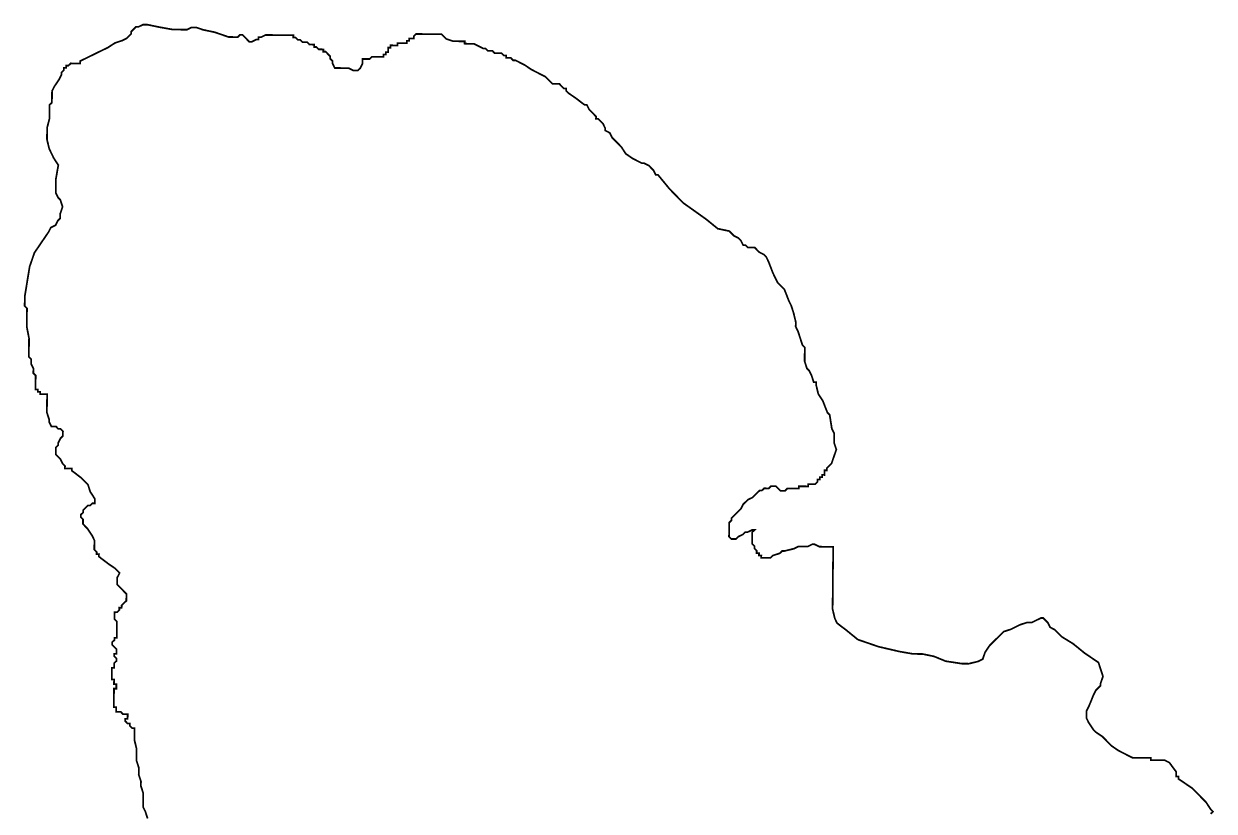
# Model space of a CAD drawing. Header units: metres. Extents: x 290190 to 339802, y 1811045 to 1991312.
# Drawn here: x 314401 to 316472, y 1884368 to 1885738 of the extents above; entities that cross this region are included whole.
import ezdxf

# ---------------------------------------------------------------- set-up
doc = ezdxf.new("R2010")
doc.units = ezdxf.units.M
doc.header["$MEASUREMENT"] = 0
doc.layers.add('HAZARDS LINE', color=1, linetype='Continuous')

msp = doc.modelspace()

# ---------------------------------------------------------------- linework, layer by layer
at = {"layer": 'HAZARDS LINE', "lineweight": 18}
msp.add_lwpolyline([(314616.7, 1884354.8, 3.02, 3.02, 0), (314612.8, 1884366.9, 3.02, 3.02, 0), (314608.8, 1884375, 3.02, 3.02, 0), (314608.8, 1884379, 3.02, 3.02, 0), (314608.9, 1884391.1, 3.02, 3.02, 0), (314609, 1884399.1, 3.02, 3.02, 0), (314605.1, 1884411.3, 3.02, 3.02, 0), (314605.1, 1884415.3, 3.02, 3.02, 0), (314605.2, 1884419.3, 3.02, 3.02, 0), (314601.2, 1884431.4, 3.02, 3.02, 0), (314601.3, 1884435.5, 3.02, 3.02, 0), (314601.3, 1884443.5, 3.02, 3.02, 0), (314597.4, 1884455.6, 3.02, 3.02, 0), (314597.5, 1884459.7, 3.02, 3.02, 0), (314597.5, 1884463.7, 3.02, 3.02, 0), (314597.6, 1884475.8, 3.02, 3.02, 0), (314593.7, 1884491.9, 3.02, 3.02, 0), (314593.8, 1884508, 3.02, 3.02, 0), (314593.9, 1884512.1, 3.02, 3.02, 0), (314589.9, 1884512.1, 3.02, 3.02, 0), (314585.9, 1884516.2, 3.02, 3.02, 0), (314585.9, 1884520.2, 3.02, 3.02, 0), (314581.9, 1884520.2, 3.02, 3.02, 0), (314577.9, 1884524.3, 3.02, 3.02, 0), (314577.9, 1884528.3, 3.02, 3.02, 0), (314581.9, 1884528.3, 3.02, 3.02, 0), (314582, 1884532.3, 3.02, 3.02, 0), (314582, 1884536.3, 3.02, 3.02, 0), (314578, 1884536.4, 3.02, 3.02, 0), (314574, 1884536.4, 3.02, 3.02, 0), (314570, 1884540.5, 3.02, 3.02, 0), (314565.9, 1884540.5, 3.02, 3.02, 0), (314561.9, 1884540.5, 3.02, 3.02, 0), (314561.9, 1884544.6, 3.02, 3.02, 0), (314562, 1884548.6, 3.02, 3.02, 0), (314557.9, 1884548.6, 3.02, 3.02, 0), (314558, 1884552.7, 3.02, 3.02, 0), (314558, 1884556.7, 3.02, 3.02, 0), (314558.1, 1884560.7, 3.02, 3.02, 0), (314558.1, 1884564.7, 3.02, 3.02, 0), (314558.1, 1884568.8, 3.02, 3.02, 0), (314558.2, 1884572.8, 3.02, 3.02, 0), (314558.2, 1884576.8, 3.02, 3.02, 0), (314558.2, 1884580.9, 3.02, 3.02, 0), (314562.3, 1884580.8, 3.02, 3.02, 0), (314562.3, 1884584.9, 3.02, 3.02, 0), (314562.3, 1884588.9, 3.02, 3.02, 0), (314558.3, 1884588.9, 3.02, 3.02, 0), (314558.3, 1884592.9, 3.02, 3.02, 0), (314558.4, 1884597, 3.02, 3.02, 0), (314554.3, 1884597, 3.02, 3.02, 0), (314554.4, 1884601, 3.02, 3.02, 0), (314554.4, 1884605.1, 3.02, 3.02, 0), (314554.5, 1884613.1, 3.02, 3.02, 0), (314554.5, 1884617.2, 3.02, 3.02, 0), (314558.5, 1884617.1, 3.02, 3.02, 0), (314558.6, 1884621.1, 3.02, 3.02, 0), (314558.6, 1884625.2, 3.02, 3.02, 0), (314562.7, 1884629.2, 3.02, 3.02, 0), (314562.7, 1884633.2, 3.02, 3.02, 0), (314558.7, 1884637.3, 3.02, 3.02, 0), (314558.8, 1884641.3, 3.02, 3.02, 0), (314562.8, 1884641.3, 3.02, 3.02, 0), (314562.8, 1884645.3, 3.02, 3.02, 0), (314562.8, 1884649.3, 3.02, 3.02, 0), (314558.9, 1884653.4, 3.02, 3.02, 0), (314554.9, 1884657.4, 3.02, 3.02, 0), (314554.9, 1884661.5, 3.02, 3.02, 0), (314559, 1884665.5, 3.02, 3.02, 0), (314559, 1884669.5, 3.02, 3.02, 0), (314563, 1884669.5, 3.02, 3.02, 0), (314563.1, 1884673.5, 3.02, 3.02, 0), (314563.1, 1884677.5, 3.02, 3.02, 0), (314563.1, 1884681.5, 3.02, 3.02, 0), (314563.2, 1884685.6, 3.02, 3.02, 0), (314563.2, 1884689.6, 3.02, 3.02, 0), (314563.2, 1884693.6, 3.02, 3.02, 0), (314563.3, 1884697.6, 3.02, 3.02, 0), (314559.3, 1884701.7, 3.02, 3.02, 0), (314559.3, 1884705.7, 3.02, 3.02, 0), (314559.3, 1884709.8, 3.02, 3.02, 0), (314559.4, 1884713.8, 3.02, 3.02, 0), (314563.4, 1884713.8, 3.02, 3.02, 0), (314567.5, 1884717.8, 3.02, 3.02, 0), (314567.5, 1884721.8, 3.02, 3.02, 0), (314571.5, 1884721.7, 3.02, 3.02, 0), (314571.6, 1884725.8, 3.02, 3.02, 0), (314575.6, 1884729.8, 3.02, 3.02, 0), (314579.7, 1884733.8, 3.02, 3.02, 0), (314579.8, 1884741.8, 3.02, 3.02, 0), (314579.8, 1884745.8, 3.02, 3.02, 0), (314571.8, 1884754, 3.02, 3.02, 0), (314563.8, 1884762.1, 3.02, 3.02, 0), (314563.9, 1884770.2, 3.02, 3.02, 0), (314563.9, 1884774.2, 3.02, 3.02, 0), (314568, 1884782.2, 3.02, 3.02, 0), (314564, 1884786.3, 3.02, 3.02, 0), (314560, 1884790.3, 3.02, 3.02, 0), (314548, 1884798.5, 3.02, 3.02, 0), (314532, 1884810.7, 3.02, 3.02, 0), (314532.1, 1884814.8, 3.02, 3.02, 0), (314528, 1884814.8, 3.02, 3.02, 0), (314528.1, 1884818.8, 3.02, 3.02, 0), (314524.1, 1884822.9, 3.02, 3.02, 0), (314524.1, 1884830.9, 3.02, 3.02, 0), (314524.2, 1884839, 3.02, 3.02, 0), (314520.3, 1884847.1, 3.02, 3.02, 0), (314512.3, 1884859.2, 3.02, 3.02, 0), (314504.3, 1884867.4, 3.02, 3.02, 0), (314504.4, 1884875.4, 3.02, 3.02, 0), (314500.4, 1884879.5, 3.02, 3.02, 0), (314500.4, 1884883.5, 3.02, 3.02, 0), (314504.5, 1884887.5, 3.02, 3.02, 0), (314504.5, 1884891.5, 3.02, 3.02, 0), (314508.6, 1884895.5, 3.02, 3.02, 0), (314512.7, 1884899.5, 3.02, 3.02, 0), (314516.7, 1884899.5, 3.02, 3.02, 0), (314520.8, 1884903.5, 3.02, 3.02, 0), (314524.8, 1884903.4, 3.02, 3.02, 0), (314524.8, 1884907.5, 3.02, 3.02, 0), (314524.8, 1884911.5, 3.02, 3.02, 0), (314516.9, 1884923.7, 3.02, 3.02, 0), (314513, 1884935.8, 3.02, 3.02, 0), (314501, 1884948, 3.02, 3.02, 0), (314485, 1884960.2, 3.02, 3.02, 0), (314485, 1884964.2, 3.02, 3.02, 0), (314481, 1884964.3, 3.02, 3.02, 0), (314477, 1884964.3, 3.02, 3.02, 0), (314472.9, 1884964.3, 3.02, 3.02, 0), (314473, 1884968.4, 3.02, 3.02, 0), (314469, 1884972.4, 3.02, 3.02, 0), (314465, 1884980.5, 3.02, 3.02, 0), (314461, 1884984.6, 3.02, 3.02, 0), (314457, 1884988.6, 3.02, 3.02, 0), (314457.1, 1884992.7, 3.02, 3.02, 0), (314457.1, 1885000.7, 3.02, 3.02, 0), (314461.2, 1885004.7, 3.02, 3.02, 0), (314461.2, 1885008.7, 3.02, 3.02, 0), (314465.3, 1885016.8, 3.02, 3.02, 0), (314469.4, 1885020.8, 3.02, 3.02, 0), (314469.4, 1885024.8, 3.02, 3.02, 0), (314469.5, 1885028.8, 3.02, 3.02, 0), (314465.5, 1885032.9, 3.02, 3.02, 0), (314461.5, 1885032.9, 3.02, 3.02, 0), (314457.5, 1885037, 3.02, 3.02, 0), (314449.4, 1885037, 3.02, 3.02, 0), (314445.5, 1885045.1, 3.02, 3.02, 0), (314445.5, 1885049.2, 3.02, 3.02, 0), (314441.6, 1885061.3, 3.02, 3.02, 0), (314441.6, 1885065.3, 3.02, 3.02, 0), (314441.6, 1885069.3, 3.02, 3.02, 0), (314441.7, 1885073.4, 3.02, 3.02, 0), (314441.7, 1885077.4, 3.02, 3.02, 0), (314441.7, 1885081.4, 3.02, 3.02, 0), (314441.8, 1885085.5, 3.02, 3.02, 0), (314441.8, 1885089.5, 3.02, 3.02, 0), (314441.8, 1885093.5, 3.02, 3.02, 0), (314437.8, 1885093.5, 3.02, 3.02, 0), (314433.8, 1885093.6, 3.02, 3.02, 0), (314429.8, 1885093.6, 3.02, 3.02, 0), (314429.8, 1885097.6, 3.02, 3.02, 0), (314425.8, 1885097.7, 3.02, 3.02, 0), (314425.8, 1885101.7, 3.02, 3.02, 0), (314421.8, 1885101.7, 3.02, 3.02, 0), (314421.8, 1885105.8, 3.02, 3.02, 0), (314421.8, 1885109.8, 3.02, 3.02, 0), (314421.9, 1885113.8, 3.02, 3.02, 0), (314422, 1885125.9, 3.02, 3.02, 0), (314418, 1885130, 3.02, 3.02, 0), (314418, 1885134, 3.02, 3.02, 0), (314418.1, 1885138, 3.02, 3.02, 0), (314414.1, 1885146.1, 3.02, 3.02, 0), (314414.1, 1885150.2, 3.02, 3.02, 0), (314414.2, 1885154.2, 3.02, 3.02, 0), (314410.2, 1885158.2, 3.02, 3.02, 0), (314410.2, 1885162.3, 3.02, 3.02, 0), (314410.3, 1885174.4, 3.02, 3.02, 0), (314410.4, 1885178.4, 3.02, 3.02, 0), (314410.4, 1885186.4, 3.02, 3.02, 0), (314410.5, 1885190.5, 3.02, 3.02, 0), (314406.6, 1885210.6, 3.02, 3.02, 0), (314406.6, 1885214.7, 3.02, 3.02, 0), (314406.7, 1885218.7, 3.02, 3.02, 0), (314406.7, 1885226.8, 3.02, 3.02, 0), (314406.8, 1885230.8, 3.02, 3.02, 0), (314406.9, 1885238.8, 3.02, 3.02, 0), (314406.9, 1885242.9, 3.02, 3.02, 0), (314402.9, 1885246.9, 3.02, 3.02, 0), (314403, 1885263.1, 3.02, 3.02, 0), (314411.5, 1885315.4, 3.02, 3.02, 0), (314419.8, 1885339.5, 3.02, 3.02, 0), (314436.1, 1885363.5, 3.02, 3.02, 0), (314444.3, 1885375.5, 3.02, 3.02, 0), (314448.4, 1885383.5, 3.02, 3.02, 0), (314456.5, 1885387.5, 3.02, 3.02, 0), (314460.6, 1885395.5, 3.02, 3.02, 0), (314464.6, 1885399.5, 3.02, 3.02, 0), (314464.7, 1885407.5, 3.02, 3.02, 0), (314468.8, 1885419.6, 3.02, 3.02, 0), (314464.9, 1885431.7, 3.02, 3.02, 0), (314460.9, 1885435.8, 3.02, 3.02, 0), (314457, 1885443.9, 3.02, 3.02, 0), (314457, 1885447.9, 3.02, 3.02, 0), (314457.1, 1885456, 3.02, 3.02, 0), (314457.2, 1885468, 3.02, 3.02, 0), (314461.4, 1885492.2, 3.02, 3.02, 0), (314453.5, 1885504.3, 3.02, 3.02, 0), (314445.6, 1885520.5, 3.02, 3.02, 0), (314441.7, 1885536.7, 3.02, 3.02, 0), (314441.8, 1885548.8, 3.02, 3.02, 0), (314441.8, 1885552.8, 3.02, 3.02, 0), (314441.8, 1885556.8, 3.02, 3.02, 0), (314446, 1885572.9, 3.02, 3.02, 0), (314446, 1885576.9, 3.02, 3.02, 0), (314446.1, 1885580.9, 3.02, 3.02, 0), (314446.1, 1885589, 3.02, 3.02, 0), (314446.2, 1885593, 3.02, 3.02, 0), (314446.2, 1885597.1, 3.02, 3.02, 0), (314450.3, 1885601, 3.02, 3.02, 0), (314450.3, 1885605.1, 3.02, 3.02, 0), (314450.4, 1885609.1, 3.02, 3.02, 0), (314450.4, 1885613.1, 3.02, 3.02, 0), (314450.5, 1885621.2, 3.02, 3.02, 0), (314454.6, 1885629.2, 3.02, 3.02, 0), (314462.7, 1885641.2, 3.02, 3.02, 0), (314466.8, 1885649.2, 3.02, 3.02, 0), (314466.8, 1885653.3, 3.02, 3.02, 0), (314470.9, 1885657.3, 3.02, 3.02, 0), (314470.9, 1885661.3, 3.02, 3.02, 0), (314475, 1885661.3, 3.02, 3.02, 0), (314475, 1885665.3, 3.02, 3.02, 0), (314479, 1885665.3, 3.02, 3.02, 0), (314483.1, 1885669.3, 3.02, 3.02, 0), (314487.1, 1885669.2, 3.02, 3.02, 0), (314491.2, 1885669.2, 3.02, 3.02, 0), (314495.2, 1885669.1, 3.02, 3.02, 0), (314499.2, 1885669.1, 3.02, 3.02, 0), (314499.2, 1885673.1, 3.02, 3.02, 0), (314515.4, 1885681.1, 3.02, 3.02, 0), (314547.8, 1885696.9, 3.02, 3.02, 0), (314559.9, 1885704.8, 3.02, 3.02, 0), (314572.1, 1885708.8, 3.02, 3.02, 0), (314580.1, 1885712.7, 3.02, 3.02, 0), (314584.2, 1885716.7, 3.02, 3.02, 0), (314588.3, 1885720.7, 3.02, 3.02, 0), (314588.3, 1885724.7, 3.02, 3.02, 0), (314592.4, 1885728.7, 3.02, 3.02, 0), (314596.4, 1885732.7, 3.02, 3.02, 0), (314600.5, 1885732.7, 3.02, 3.02, 0), (314608.6, 1885736.6, 3.02, 3.02, 0), (314616.6, 1885736.6, 3.02, 3.02, 0), (314636.7, 1885732.4, 3.02, 3.02, 0), (314660.8, 1885728.1, 3.02, 3.02, 0), (314672.9, 1885728, 3.02, 3.02, 0), (314685, 1885727.9, 3.02, 3.02, 0), (314693.1, 1885731.9, 3.02, 3.02, 0), (314701.2, 1885731.8, 3.02, 3.02, 0), (314713.2, 1885727.7, 3.02, 3.02, 0), (314733.3, 1885723.5, 3.02, 3.02, 0), (314757.4, 1885715.2, 3.02, 3.02, 0), (314765.5, 1885715.1, 3.02, 3.02, 0), (314773.5, 1885715.1, 3.02, 3.02, 0), (314777.6, 1885719.1, 3.02, 3.02, 0), (314781.6, 1885719, 3.02, 3.02, 0), (314785.6, 1885715, 3.02, 3.02, 0), (314789.6, 1885710.9, 3.02, 3.02, 0), (314793.6, 1885706.8, 3.02, 3.02, 0), (314797.6, 1885706.8, 3.02, 3.02, 0), (314805.7, 1885710.8, 3.02, 3.02, 0), (314809.7, 1885710.7, 3.02, 3.02, 0), (314809.8, 1885714.8, 3.02, 3.02, 0), (314813.8, 1885714.7, 3.02, 3.02, 0), (314821.9, 1885718.7, 3.02, 3.02, 0), (314825.9, 1885718.6, 3.02, 3.02, 0), (314834, 1885718.6, 3.02, 3.02, 0), (314838, 1885718.5, 3.02, 3.02, 0), (314842, 1885718.5, 3.02, 3.02, 0), (314846, 1885718.5, 3.02, 3.02, 0), (314850.1, 1885718.4, 3.02, 3.02, 0), (314854.1, 1885718.4, 3.02, 3.02, 0), (314858.1, 1885718.4, 3.02, 3.02, 0), (314862.2, 1885718.3, 3.02, 3.02, 0), (314866.2, 1885718.3, 3.02, 3.02, 0), (314870.2, 1885718.3, 3.02, 3.02, 0), (314870.2, 1885714.2, 3.02, 3.02, 0), (314874.2, 1885714.2, 3.02, 3.02, 0), (314878.2, 1885710.1, 3.02, 3.02, 0), (314882.2, 1885710.1, 3.02, 3.02, 0), (314886.2, 1885706, 3.02, 3.02, 0), (314890.2, 1885706, 3.02, 3.02, 0), (314894.3, 1885706, 3.02, 3.02, 0), (314898.3, 1885701.9, 3.02, 3.02, 0), (314902.3, 1885701.9, 3.02, 3.02, 0), (314906.3, 1885701.8, 3.02, 3.02, 0), (314906.3, 1885697.8, 3.02, 3.02, 0), (314910.3, 1885697.8, 3.02, 3.02, 0), (314914.3, 1885693.7, 3.02, 3.02, 0), (314918.3, 1885693.7, 3.02, 3.02, 0), (314922.4, 1885693.6, 3.02, 3.02, 0), (314922.3, 1885689.6, 3.02, 3.02, 0), (314926.4, 1885689.6, 3.02, 3.02, 0), (314930.3, 1885685.5, 3.02, 3.02, 0), (314934.3, 1885681.4, 3.02, 3.02, 0), (314934.3, 1885677.4, 3.02, 3.02, 0), (314938.3, 1885673.4, 3.02, 3.02, 0), (314938.3, 1885669.3, 3.02, 3.02, 0), (314942.2, 1885661.2, 3.02, 3.02, 0), (314946.2, 1885661.2, 3.02, 3.02, 0), (314950.3, 1885661.2, 3.02, 3.02, 0), (314954.3, 1885661.1, 3.02, 3.02, 0), (314958.3, 1885661.1, 3.02, 3.02, 0), (314962.4, 1885661.1, 3.02, 3.02, 0), (314966.4, 1885661, 3.02, 3.02, 0), (314974.4, 1885656.9, 3.02, 3.02, 0), (314978.4, 1885656.9, 3.02, 3.02, 0), (314982.5, 1885656.9, 3.02, 3.02, 0), (314986.5, 1885660.8, 3.02, 3.02, 0), (314990.6, 1885668.9, 3.02, 3.02, 0), (314990.7, 1885676.9, 3.02, 3.02, 0), (314994.7, 1885676.9, 3.02, 3.02, 0), (314998.8, 1885676.9, 3.02, 3.02, 0), (315002.8, 1885676.8, 3.02, 3.02, 0), (315006.8, 1885680.8, 3.02, 3.02, 0), (315010.9, 1885680.8, 3.02, 3.02, 0), (315018.9, 1885680.7, 3.02, 3.02, 0), (315023, 1885680.7, 3.02, 3.02, 0), (315027, 1885680.6, 3.02, 3.02, 0), (315027, 1885684.7, 3.02, 3.02, 0), (315031, 1885684.6, 3.02, 3.02, 0), (315031.1, 1885688.7, 3.02, 3.02, 0), (315035.1, 1885688.6, 3.02, 3.02, 0), (315035.1, 1885692.7, 3.02, 3.02, 0), (315035.2, 1885696.7, 3.02, 3.02, 0), (315039.2, 1885696.6, 3.02, 3.02, 0), (315039.2, 1885700.7, 3.02, 3.02, 0), (315043.3, 1885700.6, 3.02, 3.02, 0), (315047.3, 1885700.6, 3.02, 3.02, 0), (315051.3, 1885700.6, 3.02, 3.02, 0), (315051.4, 1885704.6, 3.02, 3.02, 0), (315055.4, 1885704.6, 3.02, 3.02, 0), (315059.4, 1885704.5, 3.02, 3.02, 0), (315063.4, 1885704.5, 3.02, 3.02, 0), (315067.5, 1885704.5, 3.02, 3.02, 0), (315067.5, 1885708.5, 3.02, 3.02, 0), (315071.5, 1885708.5, 3.02, 3.02, 0), (315071.6, 1885712.5, 3.02, 3.02, 0), (315075.6, 1885712.4, 3.02, 3.02, 0), (315079.6, 1885712.4, 3.02, 3.02, 0), (315079.7, 1885716.4, 3.02, 3.02, 0), (315083.7, 1885720.4, 3.02, 3.02, 0), (315087.7, 1885720.4, 3.02, 3.02, 0), (315091.8, 1885720.4, 3.02, 3.02, 0), (315095.8, 1885720.3, 3.02, 3.02, 0), (315099.8, 1885720.3, 3.02, 3.02, 0), (315107.9, 1885720.2, 3.02, 3.02, 0), (315128, 1885720, 3.02, 3.02, 0), (315136, 1885711.9, 3.02, 3.02, 0), (315148.1, 1885707.8, 3.02, 3.02, 0), (315164.2, 1885707.6, 3.02, 3.02, 0), (315168.2, 1885707.6, 3.02, 3.02, 0), (315168.2, 1885703.6, 3.02, 3.02, 0), (315172.2, 1885703.5, 3.02, 3.02, 0), (315176.2, 1885703.5, 3.02, 3.02, 0), (315180.2, 1885703.5, 3.02, 3.02, 0), (315184.3, 1885703.4, 3.02, 3.02, 0), (315200.3, 1885695.2, 3.02, 3.02, 0), (315204.3, 1885695.2, 3.02, 3.02, 0), (315208.3, 1885691.1, 3.02, 3.02, 0), (315212.4, 1885691.1, 3.02, 3.02, 0), (315216.4, 1885691.1, 3.02, 3.02, 0), (315220.4, 1885687, 3.02, 3.02, 0), (315224.4, 1885687, 3.02, 3.02, 0), (315232.5, 1885686.9, 3.02, 3.02, 0), (315236.5, 1885682.8, 3.02, 3.02, 0), (315240.5, 1885682.8, 3.02, 3.02, 0), (315240.4, 1885678.8, 3.02, 3.02, 0), (315244.5, 1885678.7, 3.02, 3.02, 0), (315248.5, 1885678.7, 3.02, 3.02, 0), (315252.5, 1885674.6, 3.02, 3.02, 0), (315256.5, 1885674.6, 3.02, 3.02, 0), (315272.6, 1885666.4, 3.02, 3.02, 0), (315284.6, 1885658.3, 3.02, 3.02, 0), (315308.6, 1885646, 3.02, 3.02, 0), (315320.6, 1885633.8, 3.02, 3.02, 0), (315324.6, 1885633.7, 3.02, 3.02, 0), (315328.7, 1885633.7, 3.02, 3.02, 0), (315332.7, 1885633.7, 3.02, 3.02, 0), (315336.7, 1885629.6, 3.02, 3.02, 0), (315340.7, 1885625.5, 3.02, 3.02, 0), (315344.7, 1885625.5, 3.02, 3.02, 0), (315344.7, 1885621.5, 3.02, 3.02, 0), (315348.7, 1885617.4, 3.02, 3.02, 0), (315360.7, 1885609.3, 3.02, 3.02, 0), (315376.7, 1885597, 3.02, 3.02, 0), (315380.7, 1885597, 3.02, 3.02, 0), (315384.7, 1885588.9, 3.02, 3.02, 0), (315392.7, 1885580.8, 3.02, 3.02, 0), (315396.7, 1885576.7, 3.02, 3.02, 0), (315396.6, 1885572.7, 3.02, 3.02, 0), (315400.6, 1885572.6, 3.02, 3.02, 0), (315404.6, 1885568.6, 3.02, 3.02, 0), (315408.6, 1885564.5, 3.02, 3.02, 0), (315412.6, 1885556.4, 3.02, 3.02, 0), (315412.6, 1885552.4, 3.02, 3.02, 0), (315420.6, 1885548.3, 3.02, 3.02, 0), (315424.5, 1885540.2, 3.02, 3.02, 0), (315440.5, 1885524, 3.02, 3.02, 0), (315448.5, 1885511.8, 3.02, 3.02, 0), (315460.5, 1885503.6, 3.02, 3.02, 0), (315468.5, 1885499.5, 3.02, 3.02, 0), (315476.5, 1885495.4, 3.02, 3.02, 0), (315480.5, 1885495.4, 3.02, 3.02, 0), (315488.6, 1885491.3, 3.02, 3.02, 0), (315492.5, 1885487.2, 3.02, 3.02, 0), (315496.5, 1885483.2, 3.02, 3.02, 0), (315500.5, 1885475.1, 3.02, 3.02, 0), (315504.5, 1885475.1, 3.02, 3.02, 0), (315524.5, 1885450.7, 3.02, 3.02, 0), (315548.4, 1885426.3, 3.02, 3.02, 0), (315588.4, 1885397.8, 3.02, 3.02, 0), (315608.4, 1885381.5, 3.02, 3.02, 0), (315628.5, 1885377.3, 3.02, 3.02, 0), (315632.5, 1885373.2, 3.02, 3.02, 0), (315636.5, 1885369.2, 3.02, 3.02, 0), (315644.5, 1885365.1, 3.02, 3.02, 0), (315648.5, 1885361, 3.02, 3.02, 0), (315652.5, 1885352.9, 3.02, 3.02, 0), (315656.5, 1885352.9, 3.02, 3.02, 0), (315660.5, 1885348.8, 3.02, 3.02, 0), (315664.5, 1885348.8, 3.02, 3.02, 0), (315668.6, 1885348.7, 3.02, 3.02, 0), (315672.6, 1885348.7, 3.02, 3.02, 0), (315676.6, 1885344.6, 3.02, 3.02, 0), (315680.6, 1885340.6, 3.02, 3.02, 0), (315688.6, 1885336.5, 3.02, 3.02, 0), (315692.6, 1885332.4, 3.02, 3.02, 0), (315696.6, 1885324.3, 3.02, 3.02, 0), (315704.4, 1885304.1, 3.02, 3.02, 0), (315712.4, 1885287.9, 3.02, 3.02, 0), (315724.3, 1885275.7, 3.02, 3.02, 0), (315732.2, 1885255.5, 3.02, 3.02, 0), (315736.2, 1885247.4, 3.02, 3.02, 0), (315740.1, 1885235.3, 3.02, 3.02, 0), (315744, 1885219.2, 3.02, 3.02, 0), (315743.9, 1885211.1, 3.02, 3.02, 0), (315747.9, 1885203, 3.02, 3.02, 0), (315755.7, 1885178.8, 3.02, 3.02, 0), (315759.7, 1885174.7, 3.02, 3.02, 0), (315759.6, 1885166.7, 3.02, 3.02, 0), (315759.5, 1885154.6, 3.02, 3.02, 0), (315759.5, 1885150.5, 3.02, 3.02, 0), (315763.4, 1885138.4, 3.02, 3.02, 0), (315767.4, 1885134.4, 3.02, 3.02, 0), (315771.4, 1885126.3, 3.02, 3.02, 0), (315775.3, 1885114.2, 3.02, 3.02, 0), (315779.3, 1885114.1, 3.02, 3.02, 0), (315779.3, 1885110.1, 3.02, 3.02, 0), (315783.2, 1885093.9, 3.02, 3.02, 0), (315791.1, 1885081.8, 3.02, 3.02, 0), (315799, 1885061.6, 3.02, 3.02, 0), (315803, 1885057.5, 3.02, 3.02, 0), (315806.8, 1885033.3, 3.02, 3.02, 0), (315810.8, 1885025.2, 3.02, 3.02, 0), (315810.6, 1885009.1, 3.02, 3.02, 0), (315814.6, 1884997, 3.02, 3.02, 0), (315810.4, 1884984.9, 3.02, 3.02, 0), (315806.3, 1884972.9, 3.02, 3.02, 0), (315798.2, 1884964.9, 3.02, 3.02, 0), (315798.1, 1884960.9, 3.02, 3.02, 0), (315794.1, 1884960.9, 3.02, 3.02, 0), (315794.1, 1884956.9, 3.02, 3.02, 0), (315794, 1884952.8, 3.02, 3.02, 0), (315790, 1884952.9, 3.02, 3.02, 0), (315790, 1884948.8, 3.02, 3.02, 0), (315785.9, 1884948.9, 3.02, 3.02, 0), (315785.9, 1884944.9, 3.02, 3.02, 0), (315781.9, 1884944.9, 3.02, 3.02, 0), (315781.8, 1884940.9, 3.02, 3.02, 0), (315777.8, 1884936.9, 3.02, 3.02, 0), (315773.8, 1884936.9, 3.02, 3.02, 0), (315769.7, 1884936.9, 3.02, 3.02, 0), (315765.7, 1884937, 3.02, 3.02, 0), (315765.7, 1884932.9, 3.02, 3.02, 0), (315761.6, 1884933, 3.02, 3.02, 0), (315757.6, 1884933, 3.02, 3.02, 0), (315753.6, 1884933.1, 3.02, 3.02, 0), (315749.6, 1884933.1, 3.02, 3.02, 0), (315749.5, 1884929.1, 3.02, 3.02, 0), (315745.5, 1884929.1, 3.02, 3.02, 0), (315741.5, 1884929.1, 3.02, 3.02, 0), (315737.4, 1884929.2, 3.02, 3.02, 0), (315733.4, 1884929.2, 3.02, 3.02, 0), (315729.4, 1884929.2, 3.02, 3.02, 0), (315725.3, 1884925.2, 3.02, 3.02, 0), (315721.3, 1884925.3, 3.02, 3.02, 0), (315717.3, 1884925.3, 3.02, 3.02, 0), (315713.3, 1884929.4, 3.02, 3.02, 0), (315709.3, 1884933.4, 3.02, 3.02, 0), (315705.2, 1884933.5, 3.02, 3.02, 0), (315701.2, 1884933.5, 3.02, 3.02, 0), (315697.2, 1884929.5, 3.02, 3.02, 0), (315693.1, 1884929.5, 3.02, 3.02, 0), (315689.1, 1884929.6, 3.02, 3.02, 0), (315685, 1884925.6, 3.02, 3.02, 0), (315681, 1884925.6, 3.02, 3.02, 0), (315676.9, 1884921.6, 3.02, 3.02, 0), (315672.9, 1884917.6, 3.02, 3.02, 0), (315668.8, 1884913.6, 3.02, 3.02, 0), (315660.7, 1884909.7, 3.02, 3.02, 0), (315652.6, 1884901.7, 3.02, 3.02, 0), (315648.5, 1884893.7, 3.02, 3.02, 0), (315644.4, 1884889.7, 3.02, 3.02, 0), (315640.4, 1884885.7, 3.02, 3.02, 0), (315636.3, 1884881.7, 3.02, 3.02, 0), (315632.3, 1884877.7, 3.02, 3.02, 0), (315632.2, 1884873.7, 3.02, 3.02, 0), (315628.2, 1884869.7, 3.02, 3.02, 0), (315628.1, 1884861.6, 3.02, 3.02, 0), (315628.1, 1884857.6, 3.02, 3.02, 0), (315628, 1884853.6, 3.02, 3.02, 0), (315628, 1884849.5, 3.02, 3.02, 0), (315627.9, 1884845.5, 3.02, 3.02, 0), (315631.9, 1884841.4, 3.02, 3.02, 0), (315636, 1884841.4, 3.02, 3.02, 0), (315640, 1884841.4, 3.02, 3.02, 0), (315644.1, 1884845.4, 3.02, 3.02, 0), (315652.2, 1884849.3, 3.02, 3.02, 0), (315656.2, 1884853.3, 3.02, 3.02, 0), (315660.2, 1884853.3, 3.02, 3.02, 0), (315668.3, 1884857.2, 3.02, 3.02, 0), (315672.4, 1884857.2, 3.02, 3.02, 0), (315668.3, 1884853.2, 3.02, 3.02, 0), (315668.3, 1884849.2, 3.02, 3.02, 0), (315668.2, 1884845.2, 3.02, 3.02, 0), (315668.2, 1884841.1, 3.02, 3.02, 0), (315668.2, 1884837.1, 3.02, 3.02, 0), (315668.1, 1884833.1, 3.02, 3.02, 0), (315672.1, 1884829, 3.02, 3.02, 0), (315672.1, 1884825, 3.02, 3.02, 0), (315676.1, 1884820.9, 3.02, 3.02, 0), (315676, 1884816.9, 3.02, 3.02, 0), (315680.1, 1884816.9, 3.02, 3.02, 0), (315680, 1884812.8, 3.02, 3.02, 0), (315684.1, 1884812.8, 3.02, 3.02, 0), (315684, 1884808.8, 3.02, 3.02, 0), (315700.1, 1884808.6, 3.02, 3.02, 0), (315704.2, 1884812.6, 3.02, 3.02, 0), (315716.3, 1884816.5, 3.02, 3.02, 0), (315720.4, 1884820.5, 3.02, 3.02, 0), (315724.4, 1884820.5, 3.02, 3.02, 0), (315740.6, 1884824.4, 3.02, 3.02, 0), (315748.6, 1884828.3, 3.02, 3.02, 0), (315764.8, 1884828.2, 3.02, 3.02, 0), (315772.8, 1884832.2, 3.02, 3.02, 0), (315776.9, 1884832.1, 3.02, 3.02, 0), (315784.9, 1884828, 3.02, 3.02, 0), (315809.1, 1884827.8, 3.02, 3.02, 0), (315808.1, 1884719.1, 3.02, 3.02, 0), (315812, 1884702.9, 3.02, 3.02, 0), (315816, 1884694.8, 3.02, 3.02, 0), (315832, 1884682.6, 3.02, 3.02, 0), (315852, 1884666.3, 3.02, 3.02, 0), (315888.1, 1884653.9, 3.02, 3.02, 0), (315924.3, 1884645.5, 3.02, 3.02, 0), (315948.4, 1884641.3, 3.02, 3.02, 0), (315964.5, 1884641.2, 3.02, 3.02, 0), (315984.6, 1884637, 3.02, 3.02, 0), (316004.7, 1884628.7, 3.02, 3.02, 0), (316032.9, 1884624.4, 3.02, 3.02, 0), (316044.9, 1884624.3, 3.02, 3.02, 0), (316061.1, 1884628.2, 3.02, 3.02, 0), (316069.2, 1884632.2, 3.02, 3.02, 0), (316073.3, 1884644.2, 3.02, 3.02, 0), (316081.5, 1884656.3, 3.02, 3.02, 0), (316105.8, 1884680.2, 3.02, 3.02, 0), (316118, 1884684.1, 3.02, 3.02, 0), (316134.1, 1884692.1, 3.02, 3.02, 0), (316146.3, 1884696, 3.02, 3.02, 0), (316154.3, 1884695.9, 3.02, 3.02, 0), (316162.4, 1884699.9, 3.02, 3.02, 0), (316170.5, 1884703.8, 3.02, 3.02, 0), (316174.5, 1884703.8, 3.02, 3.02, 0), (316178.5, 1884699.7, 3.02, 3.02, 0), (316182.5, 1884695.7, 3.02, 3.02, 0), (316186.5, 1884687.6, 3.02, 3.02, 0), (316194.5, 1884683.5, 3.02, 3.02, 0), (316206.5, 1884671.3, 3.02, 3.02, 0), (316226.5, 1884659, 3.02, 3.02, 0), (316246.5, 1884642.7, 3.02, 3.02, 0), (316270.5, 1884626.4, 3.02, 3.02, 0), (316274.4, 1884614.3, 3.02, 3.02, 0), (316278.4, 1884602.2, 3.02, 3.02, 0), (316274.2, 1884590.1, 3.02, 3.02, 0), (316274.2, 1884586.1, 3.02, 3.02, 0), (316266.1, 1884578.1, 3.02, 3.02, 0), (316262, 1884570.1, 3.02, 3.02, 0), (316253.8, 1884550, 3.02, 3.02, 0), (316249.7, 1884542, 3.02, 3.02, 0), (316249.5, 1884529.9, 3.02, 3.02, 0), (316253.5, 1884521.8, 3.02, 3.02, 0), (316261.5, 1884509.7, 3.02, 3.02, 0), (316265.4, 1884505.6, 3.02, 3.02, 0), (316277.5, 1884497.4, 3.02, 3.02, 0), (316285.4, 1884489.3, 3.02, 3.02, 0), (316293.4, 1884481.2, 3.02, 3.02, 0), (316305.4, 1884473, 3.02, 3.02, 0), (316329.5, 1884460.7, 3.02, 3.02, 0), (316361.7, 1884460.4, 3.02, 3.02, 0), (316361.7, 1884456.4, 3.02, 3.02, 0), (316385.9, 1884456.2, 3.02, 3.02, 0), (316393.9, 1884452.1, 3.02, 3.02, 0), (316405.8, 1884435.9, 3.02, 3.02, 0), (316405.8, 1884427.8, 3.02, 3.02, 0), (316409.8, 1884427.8, 3.02, 3.02, 0), (316409.7, 1884423.8, 3.02, 3.02, 0), (316433.8, 1884407.4, 3.02, 3.02, 0), (316457.7, 1884383.1, 3.02, 3.02, 0), (316465.7, 1884370.9, 3.02, 3.02, 0), (316469.7, 1884366.8, 3.02, 3.02, 0), (316465.6, 1884362.9, 3.02, 3.02, 0)], format="xyseb", dxfattribs=at)

doc.saveas('drawing.dxf')
